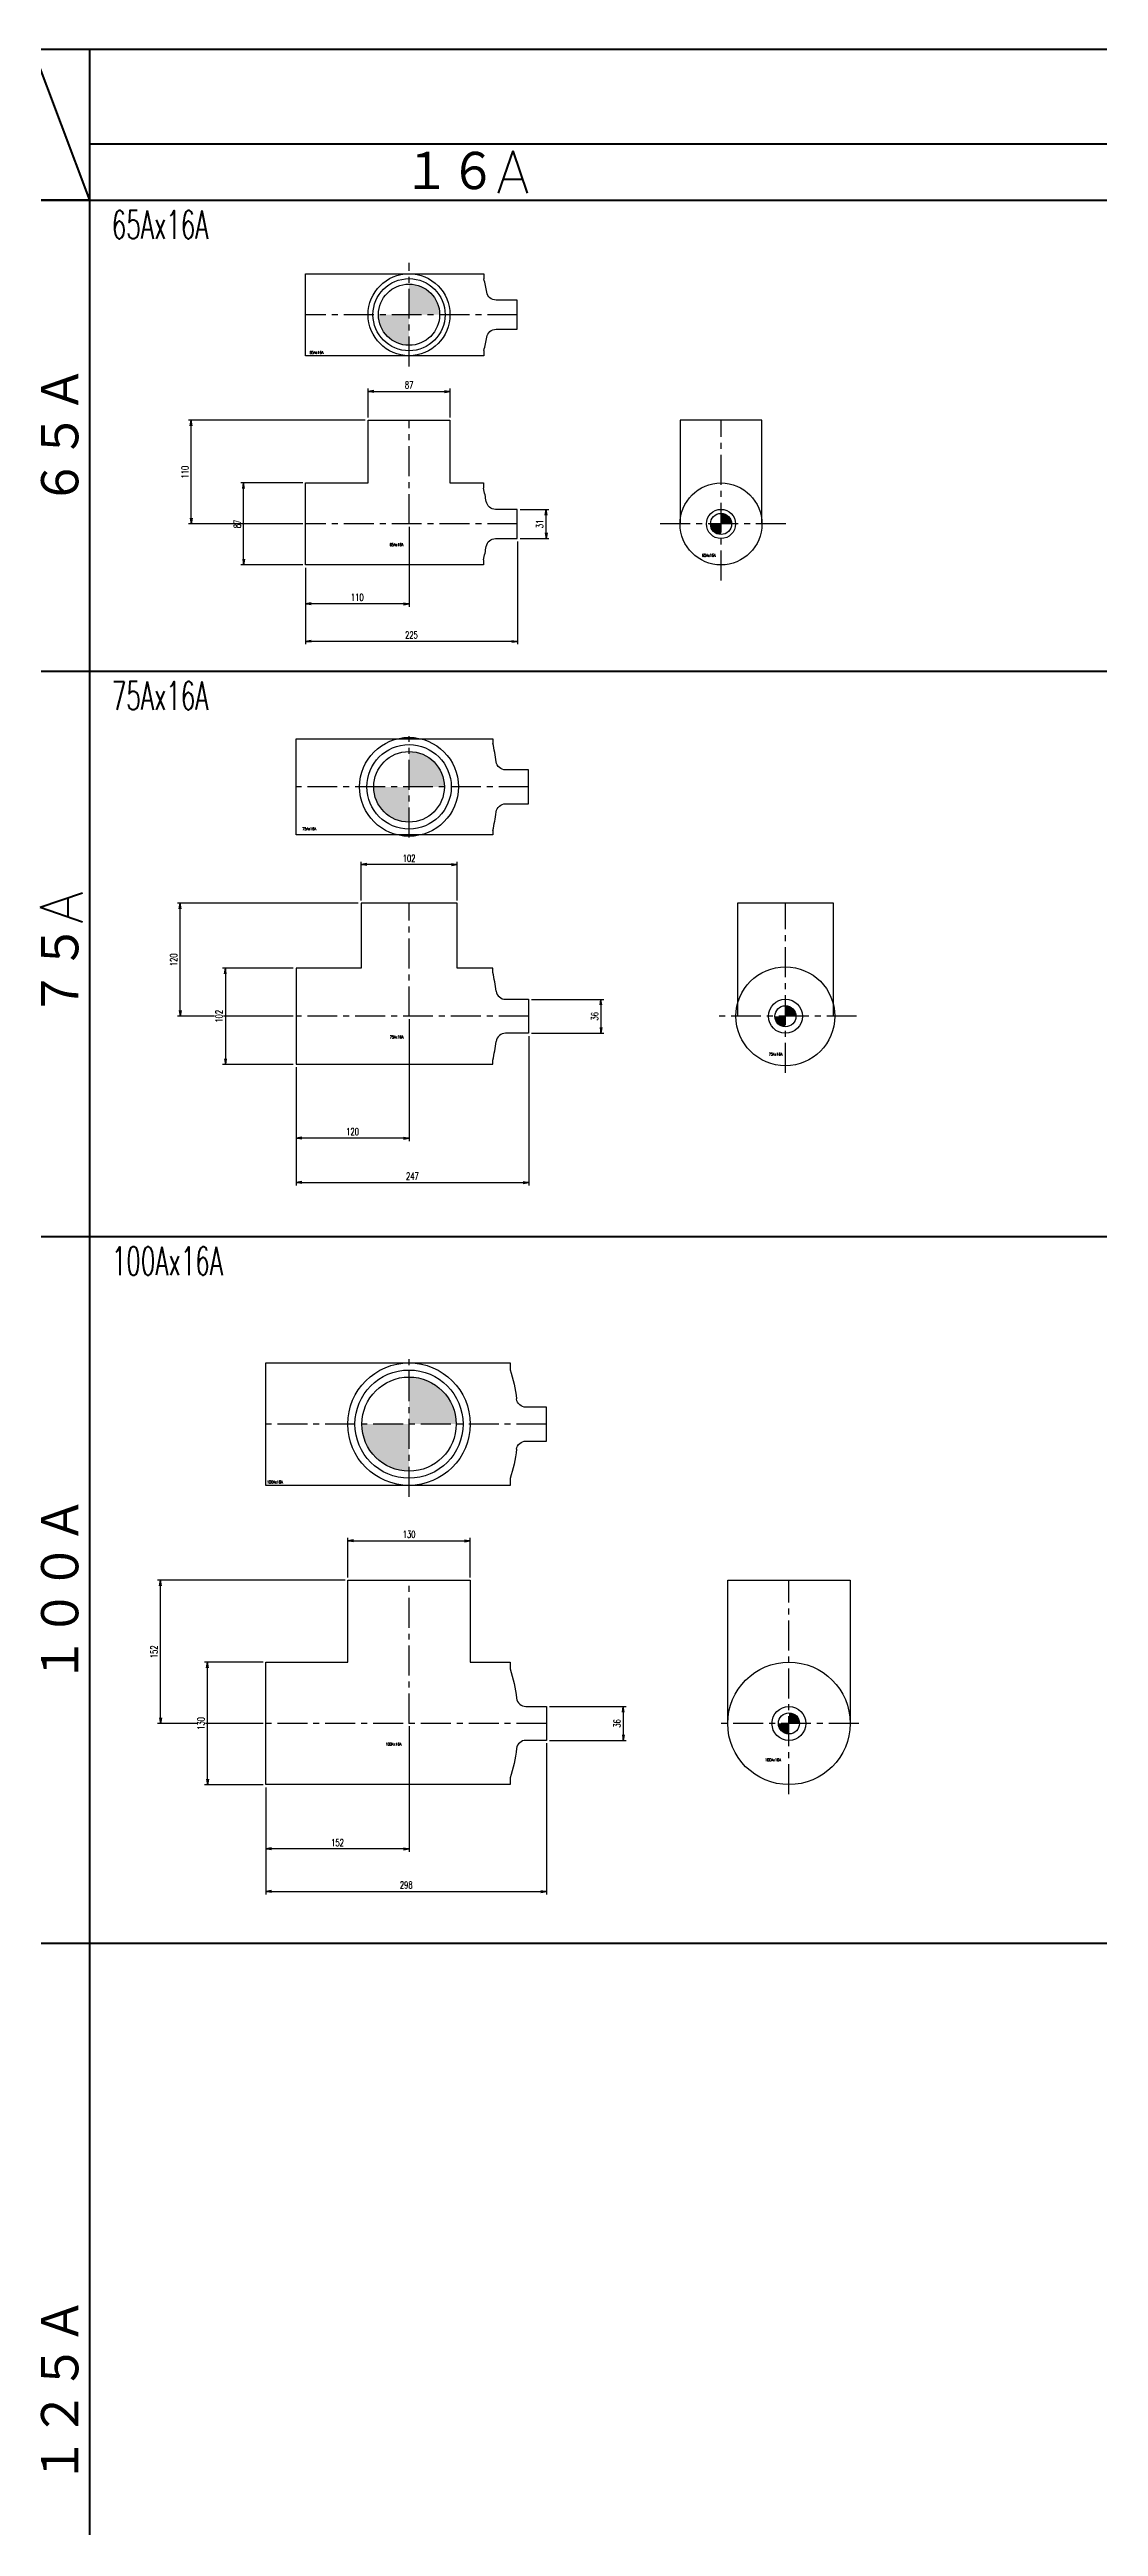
# Model space of a CAD drawing. Header units: millimetres. Extents: x 1711 to 90196, y -23291 to 8516.
# Drawn here: x 81353 to 82467, y -1022 to 1608 of the extents above; entities that cross this region are included whole.
import ezdxf
from ezdxf.enums import TextEntityAlignment as Align

# ---------------------------------------------------------------- set-up
doc = ezdxf.new("R2010")
doc.units = ezdxf.units.MM
doc.header["$PDMODE"] = 35
doc.linetypes.add('CENTER', pattern=[50.8, 31.75, -6.35, 6.35, -6.35])
doc.layers.add('line', color=153, linetype='Continuous', lineweight=50)
for name, color, linetype in [('寸法', 2, 'Continuous'), ('配管-CVP', 4, 'Continuous'), ('＃配管（PVC)', 21, 'Continuous')]:
    doc.layers.add(name, color=color, linetype=linetype)
doc.styles.add('kpk', font='romans.shx', dxfattribs={"width": 0.7, "bigfont": 'extfont2.shx'})
doc.styles.get("Standard").update_dxf_attribs({"font": 'romans.shx', "bigfont": 'extfont.shx'})
doc.dimstyles.new('KPK-3', dxfattribs={"dimscale": 3, "dimtxt": 2.5, "dimasz": 2, "dimexe": 1, "dimexo": 1, "dimgap": 1, "dimtad": 3, "dimdec": 1, "dimdsep": 46, "dimtxsty": 'kpk', "dimblk": 'OPEN', "dimcen": 2.5, "dimclrd": 2, "dimclre": 2, "dimclrt": 4, "dimadec": 1, "dimazin": 2, "dimtfac": 1, "dimtdec": 1, "dimtmove": 0, "dimatfit": 2, "dimldrblk": 'OPEN', "dimfxl": 0, "dimlwd": -1, "dimlwe": -1, "dimarcsym": 0})

# ---------------------------------------------------------------- blocks, each defined once
blk = doc.blocks.new('_Open')
at = {"color": 0, "linetype": 'ByBlock', "lineweight": -2}
for p, q in [((-1, 0.17), (0, 0)), ((-1, -0.17), (0, 0)), ((0, 0), (-1, 0))]:
    blk.add_line(p, q, dxfattribs=at)
blk = doc.blocks.new('*D1865')
at = {"layer": 'Defpoints', "color": 0, "transparency": 16777216}
for p in [(81850.3, 1088.5), (81625.3, 1060.5), (81625.3, 979.4)]:
    blk.add_point(p, dxfattribs=at)
at = {"layer": '寸法', "color": 2, "transparency": 16777216}
for p, q in [((81850.3, 1085.5), (81850.3, 976.4)), ((81625.3, 1057.5), (81625.3, 976.4)), ((81844.3, 979.4), (81631.3, 979.4))]:
    blk.add_line(p, q, dxfattribs=at)
at = {"layer": '寸法', "color": 2, "transparency": 16777216, "xscale": 6, "yscale": 6, "zscale": 6, "rotation": 180}
blk.add_blockref('_Open', (81625.3, 979.4), dxfattribs=at)
at = {"layer": '寸法', "color": 2, "transparency": 16777216, "xscale": 6, "yscale": 6, "zscale": 6}
blk.add_blockref('_Open', (81850.3, 979.4), dxfattribs=at)
at = {"layer": '寸法', "color": 4, "transparency": 16777216, "insert": (81737.8, 986.1), "char_height": 7.5, "attachment_point": 5, "style": 'kpk', "bg_fill": 3, "box_fill_scale": 1.1, "bg_fill_color": 256, "bg_fill_true_color": 13158600, "bg_fill_transparency": 0}
blk.add_mtext('225', dxfattribs=at)
blk = doc.blocks.new('*D1866')
at = {"layer": 'Defpoints', "color": 0, "transparency": 16777216}
for p in [(81735.3, 1104), (81625.3, 1060.5), (81625.3, 1019.2)]:
    blk.add_point(p, dxfattribs=at)
at = {"layer": '寸法', "color": 2, "transparency": 16777216}
for p, q in [((81735.3, 1101), (81735.3, 1016.2)), ((81625.3, 1057.5), (81625.3, 1016.2)), ((81729.3, 1019.2), (81631.3, 1019.2))]:
    blk.add_line(p, q, dxfattribs=at)
at = {"layer": '寸法', "color": 2, "transparency": 16777216, "xscale": 6, "yscale": 6, "zscale": 6, "rotation": 180}
blk.add_blockref('_Open', (81625.3, 1019.2), dxfattribs=at)
at = {"layer": '寸法', "color": 2, "transparency": 16777216, "xscale": 6, "yscale": 6, "zscale": 6}
blk.add_blockref('_Open', (81735.3, 1019.2), dxfattribs=at)
at = {"layer": '寸法', "color": 4, "transparency": 16777216, "insert": (81680.3, 1026), "char_height": 7.5, "attachment_point": 5, "style": 'kpk', "bg_fill": 3, "box_fill_scale": 1.1, "bg_fill_color": 256, "bg_fill_true_color": 13158600, "bg_fill_transparency": 0}
blk.add_mtext('110', dxfattribs=at)
blk = doc.blocks.new('*D1867')
at = {"layer": 'Defpoints', "color": 0, "transparency": 16777216}
for p in [(81559.6, 1147.5), (81625.3, 1147.5), (81625.3, 1060.5)]:
    blk.add_point(p, dxfattribs=at)
at = {"layer": '寸法', "color": 2, "transparency": 16777216}
for p, q in [((81622.3, 1147.5), (81556.6, 1147.5)), ((81559.6, 1066.5), (81559.6, 1141.5)), ((81622.3, 1060.5), (81556.6, 1060.5))]:
    blk.add_line(p, q, dxfattribs=at)
at = {"layer": '寸法', "color": 2, "transparency": 16777216, "xscale": 6, "yscale": 6, "zscale": 6}
for p, rotation in [((81559.6, 1147.5), 90), ((81559.6, 1060.5), 270)]:
    blk.add_blockref('_Open', p, dxfattribs=dict(at, rotation=rotation))
at = {"layer": '寸法', "color": 4, "transparency": 16777216, "insert": (81552.9, 1104), "char_height": 7.5, "attachment_point": 5, "rotation": 90, "style": 'kpk', "bg_fill": 3, "box_fill_scale": 1.1, "bg_fill_color": 256, "bg_fill_true_color": 13158600, "bg_fill_transparency": 0}
blk.add_mtext('87', dxfattribs=at)
blk = doc.blocks.new('*D1868')
at = {"layer": 'Defpoints', "color": 0, "transparency": 16777216}
for p in [(81850.3, 1119.5), (81850.3, 1088.5)]:
    blk.add_point(p, dxfattribs=at)
at = {"layer": '寸法', "color": 2, "transparency": 16777216}
for p, q in [((81853.3, 1119.5), (81883.8, 1119.5)), ((81880.8, 1094.5), (81880.8, 1113.5)), ((81853.3, 1088.5), (81883.8, 1088.5))]:
    blk.add_line(p, q, dxfattribs=at)
at = {"layer": '寸法', "color": 2, "transparency": 16777216, "xscale": 6, "yscale": 6, "zscale": 6}
for p, rotation in [((81880.8, 1119.5), 90), ((81880.8, 1088.5), 270)]:
    blk.add_blockref('_Open', p, dxfattribs=dict(at, rotation=rotation))
at = {"layer": '寸法', "color": 4, "transparency": 16777216, "insert": (81874, 1104), "char_height": 7.5, "attachment_point": 5, "rotation": 90, "style": 'kpk', "bg_fill": 3, "box_fill_scale": 1.1, "bg_fill_color": 256, "bg_fill_true_color": 13158600, "bg_fill_transparency": 0}
blk.add_mtext('31', dxfattribs=at)
at = {"layer": 'Defpoints', "color": 0, "transparency": 16777216}
blk.add_point((81880.8, 1119.5), dxfattribs=at)
blk = doc.blocks.new('*D1869')
at = {"layer": 'Defpoints', "color": 0, "transparency": 16777216}
for p in [(81778.8, 1244.7), (81691.8, 1214), (81778.8, 1214)]:
    blk.add_point(p, dxfattribs=at)
at = {"layer": '寸法', "color": 2, "transparency": 16777216}
for p, q in [((81691.8, 1217), (81691.8, 1247.7)), ((81697.8, 1244.7), (81772.8, 1244.7)), ((81778.8, 1217), (81778.8, 1247.7))]:
    blk.add_line(p, q, dxfattribs=at)
at = {"layer": '寸法', "color": 2, "transparency": 16777216, "xscale": 6, "yscale": 6, "zscale": 6, "rotation": 180}
blk.add_blockref('_Open', (81691.8, 1244.7), dxfattribs=at)
at = {"layer": '寸法', "color": 2, "transparency": 16777216, "xscale": 6, "yscale": 6, "zscale": 6}
blk.add_blockref('_Open', (81778.8, 1244.7), dxfattribs=at)
at = {"layer": '寸法', "color": 4, "transparency": 16777216, "insert": (81735.3, 1251.5), "char_height": 7.5, "attachment_point": 5, "style": 'kpk', "bg_fill": 3, "box_fill_scale": 1.1, "bg_fill_color": 256, "bg_fill_true_color": 13158600, "bg_fill_transparency": 0}
blk.add_mtext('87', dxfattribs=at)
blk = doc.blocks.new('*D1870')
at = {"layer": 'Defpoints', "color": 0, "transparency": 16777216}
for p in [(81503.9, 1214), (81691.8, 1214), (81625.3, 1104)]:
    blk.add_point(p, dxfattribs=at)
at = {"layer": '寸法', "color": 2, "transparency": 16777216}
for p, q in [((81688.8, 1214), (81500.9, 1214)), ((81503.9, 1110), (81503.9, 1208)), ((81622.3, 1104), (81500.9, 1104))]:
    blk.add_line(p, q, dxfattribs=at)
at = {"layer": '寸法', "color": 2, "transparency": 16777216, "xscale": 6, "yscale": 6, "zscale": 6}
for p, rotation in [((81503.9, 1214), 90), ((81503.9, 1104), 270)]:
    blk.add_blockref('_Open', p, dxfattribs=dict(at, rotation=rotation))
at = {"layer": '寸法', "color": 4, "transparency": 16777216, "insert": (81497.2, 1159), "char_height": 7.5, "attachment_point": 5, "rotation": 90, "style": 'kpk', "bg_fill": 3, "box_fill_scale": 1.1, "bg_fill_color": 256, "bg_fill_true_color": 13158600, "bg_fill_transparency": 0}
blk.add_mtext('110', dxfattribs=at)
blk = doc.blocks.new('*D1895')
at = {"layer": 'Defpoints', "color": 0, "transparency": 16777216}
for p in [(81492.2, 701.4), (81684.3, 701.4), (81615.3, 581.4)]:
    blk.add_point(p, dxfattribs=at)
at = {"layer": '寸法', "color": 2, "transparency": 16777216}
for p, q in [((81681.3, 701.4), (81489.2, 701.4)), ((81492.2, 587.4), (81492.2, 695.4)), ((81612.3, 581.4), (81489.2, 581.4))]:
    blk.add_line(p, q, dxfattribs=at)
at = {"layer": '寸法', "color": 2, "transparency": 16777216, "xscale": 6, "yscale": 6, "zscale": 6}
for p, rotation in [((81492.2, 701.4), 90), ((81492.2, 581.4), 270)]:
    blk.add_blockref('_Open', p, dxfattribs=dict(at, rotation=rotation))
at = {"layer": '寸法', "color": 4, "transparency": 16777216, "insert": (81485.4, 641.4), "char_height": 7.5, "attachment_point": 5, "rotation": 90, "style": 'kpk', "bg_fill": 3, "box_fill_scale": 1.1, "bg_fill_color": 256, "bg_fill_true_color": 13158600, "bg_fill_transparency": 0}
blk.add_mtext('120', dxfattribs=at)
blk = doc.blocks.new('*D1896')
at = {"layer": 'Defpoints', "color": 0, "transparency": 16777216}
for p in [(81615.3, 632.4), (81540.2, 530.4), (81615.3, 530.4)]:
    blk.add_point(p, dxfattribs=at)
at = {"layer": '寸法', "color": 2, "transparency": 16777216}
for p, q in [((81612.3, 632.4), (81537.2, 632.4)), ((81540.2, 626.4), (81540.2, 536.4)), ((81612.3, 530.4), (81537.2, 530.4))]:
    blk.add_line(p, q, dxfattribs=at)
at = {"layer": '寸法', "color": 2, "transparency": 16777216, "xscale": 6, "yscale": 6, "zscale": 6}
for p, rotation in [((81540.2, 632.4), 90), ((81540.2, 530.4), 270)]:
    blk.add_blockref('_Open', p, dxfattribs=dict(at, rotation=rotation))
at = {"layer": '寸法', "color": 4, "transparency": 16777216, "insert": (81533.4, 581.4), "char_height": 7.5, "attachment_point": 5, "rotation": 90, "style": 'kpk', "bg_fill": 3, "box_fill_scale": 1.1, "bg_fill_color": 256, "bg_fill_true_color": 13158600, "bg_fill_transparency": 0}
blk.add_mtext('102', dxfattribs=at)
blk = doc.blocks.new('*D1897')
at = {"layer": 'Defpoints', "color": 0, "transparency": 16777216}
for p in [(81735.3, 581.4), (81615.3, 530.4), (81615.3, 452)]:
    blk.add_point(p, dxfattribs=at)
at = {"layer": '寸法', "color": 2, "transparency": 16777216}
for p, q in [((81735.3, 578.4), (81735.3, 449)), ((81615.3, 527.4), (81615.3, 449)), ((81729.3, 452), (81621.3, 452))]:
    blk.add_line(p, q, dxfattribs=at)
at = {"layer": '寸法', "color": 2, "transparency": 16777216, "xscale": 6, "yscale": 6, "zscale": 6, "rotation": 180}
blk.add_blockref('_Open', (81615.3, 452), dxfattribs=at)
at = {"layer": '寸法', "color": 2, "transparency": 16777216, "xscale": 6, "yscale": 6, "zscale": 6}
blk.add_blockref('_Open', (81735.3, 452), dxfattribs=at)
at = {"layer": '寸法', "color": 4, "transparency": 16777216, "insert": (81675.3, 458.8), "char_height": 7.5, "attachment_point": 5, "style": 'kpk', "bg_fill": 3, "box_fill_scale": 1.1, "bg_fill_color": 256, "bg_fill_true_color": 13158600, "bg_fill_transparency": 0}
blk.add_mtext('120', dxfattribs=at)
blk = doc.blocks.new('*D1898')
at = {"layer": 'Defpoints', "color": 0, "transparency": 16777216}
for p in [(81862.3, 563.4), (81615.3, 530.4), (81862.3, 404.9)]:
    blk.add_point(p, dxfattribs=at)
at = {"layer": '寸法', "color": 2, "transparency": 16777216}
for p, q in [((81862.3, 560.4), (81862.3, 401.9)), ((81615.3, 527.4), (81615.3, 401.9)), ((81621.3, 404.9), (81856.3, 404.9))]:
    blk.add_line(p, q, dxfattribs=at)
at = {"layer": '寸法', "color": 2, "transparency": 16777216, "xscale": 6, "yscale": 6, "zscale": 6, "rotation": 180}
blk.add_blockref('_Open', (81615.3, 404.9), dxfattribs=at)
at = {"layer": '寸法', "color": 2, "transparency": 16777216, "xscale": 6, "yscale": 6, "zscale": 6}
blk.add_blockref('_Open', (81862.3, 404.9), dxfattribs=at)
at = {"layer": '寸法', "color": 4, "transparency": 16777216, "insert": (81738.8, 411.7), "char_height": 7.5, "attachment_point": 5, "style": 'kpk', "bg_fill": 3, "box_fill_scale": 1.1, "bg_fill_color": 256, "bg_fill_true_color": 13158600, "bg_fill_transparency": 0}
blk.add_mtext('247', dxfattribs=at)
blk = doc.blocks.new('*D1899')
at = {"layer": 'Defpoints', "color": 0, "transparency": 16777216}
for p in [(81862.3, 599.4), (81862.3, 563.4)]:
    blk.add_point(p, dxfattribs=at)
at = {"layer": '寸法', "color": 2, "transparency": 16777216}
for p, q in [((81865.3, 599.4), (81942.1, 599.4)), ((81939.1, 593.4), (81939.1, 569.4)), ((81865.3, 563.4), (81942.1, 563.4))]:
    blk.add_line(p, q, dxfattribs=at)
at = {"layer": '寸法', "color": 2, "transparency": 16777216, "xscale": 6, "yscale": 6, "zscale": 6}
for p, rotation in [((81939.1, 599.4), 90), ((81939.1, 563.4), 270)]:
    blk.add_blockref('_Open', p, dxfattribs=dict(at, rotation=rotation))
at = {"layer": '寸法', "color": 4, "transparency": 16777216, "insert": (81932.4, 581.4), "char_height": 7.5, "attachment_point": 5, "rotation": 90, "style": 'kpk', "bg_fill": 3, "box_fill_scale": 1.1, "bg_fill_color": 256, "bg_fill_true_color": 13158600, "bg_fill_transparency": 0}
blk.add_mtext('36', dxfattribs=at)
at = {"layer": 'Defpoints', "color": 0, "transparency": 16777216}
blk.add_point((81939.1, 563.4), dxfattribs=at)
blk = doc.blocks.new('*D1900')
at = {"layer": 'Defpoints', "color": 0, "transparency": 16777216}
for p in [(81684.3, 742.4), (81684.3, 701.4), (81786.3, 701.4)]:
    blk.add_point(p, dxfattribs=at)
at = {"layer": '寸法', "color": 2, "transparency": 16777216}
for p, q in [((81684.3, 704.4), (81684.3, 745.4)), ((81780.3, 742.4), (81690.3, 742.4)), ((81786.3, 704.4), (81786.3, 745.4))]:
    blk.add_line(p, q, dxfattribs=at)
at = {"layer": '寸法', "color": 2, "transparency": 16777216, "xscale": 6, "yscale": 6, "zscale": 6, "rotation": 180}
blk.add_blockref('_Open', (81684.3, 742.4), dxfattribs=at)
at = {"layer": '寸法', "color": 2, "transparency": 16777216, "xscale": 6, "yscale": 6, "zscale": 6}
blk.add_blockref('_Open', (81786.3, 742.4), dxfattribs=at)
at = {"layer": '寸法', "color": 4, "transparency": 16777216, "insert": (81735.3, 749.2), "char_height": 7.5, "attachment_point": 5, "style": 'kpk', "bg_fill": 3, "box_fill_scale": 1.1, "bg_fill_color": 256, "bg_fill_true_color": 13158600, "bg_fill_transparency": 0}
blk.add_mtext('102', dxfattribs=at)
blk = doc.blocks.new('*D1972')
at = {"layer": 'Defpoints', "color": 0, "transparency": 16777216}
for p in [(81471.2, -17.2), (81670.3, -17.2), (81583.3, -169.2)]:
    blk.add_point(p, dxfattribs=at)
at = {"layer": '寸法', "color": 2, "transparency": 16777216}
for p, q in [((81667.3, -17.2), (81468.2, -17.2)), ((81471.2, -163.2), (81471.2, -23.2)), ((81580.3, -169.2), (81468.2, -169.2))]:
    blk.add_line(p, q, dxfattribs=at)
at = {"layer": '寸法', "color": 2, "transparency": 16777216, "xscale": 6, "yscale": 6, "zscale": 6}
for p, rotation in [((81471.2, -17.2), 90), ((81471.2, -169.2), 270)]:
    blk.add_blockref('_Open', p, dxfattribs=dict(at, rotation=rotation))
at = {"layer": '寸法', "color": 4, "transparency": 16777216, "insert": (81464.5, -93.2), "char_height": 7.5, "attachment_point": 5, "rotation": 90, "style": 'kpk', "bg_fill": 3, "box_fill_scale": 1.1, "bg_fill_color": 256, "bg_fill_true_color": 13158600, "bg_fill_transparency": 0}
blk.add_mtext('152', dxfattribs=at)
blk = doc.blocks.new('*D1973')
at = {"layer": 'Defpoints', "color": 0, "transparency": 16777216}
for p in [(81521.2, -104.2), (81583.3, -104.2), (81583.3, -234.2)]:
    blk.add_point(p, dxfattribs=at)
at = {"layer": '寸法', "color": 2, "transparency": 16777216}
for p, q in [((81580.3, -104.2), (81518.2, -104.2)), ((81521.2, -228.2), (81521.2, -110.2)), ((81580.3, -234.2), (81518.2, -234.2))]:
    blk.add_line(p, q, dxfattribs=at)
at = {"layer": '寸法', "color": 2, "transparency": 16777216, "xscale": 6, "yscale": 6, "zscale": 6}
for p, rotation in [((81521.2, -104.2), 90), ((81521.2, -234.2), 270)]:
    blk.add_blockref('_Open', p, dxfattribs=dict(at, rotation=rotation))
at = {"layer": '寸法', "color": 4, "transparency": 16777216, "insert": (81514.4, -169.2), "char_height": 7.5, "attachment_point": 5, "rotation": 90, "style": 'kpk', "bg_fill": 3, "box_fill_scale": 1.1, "bg_fill_color": 256, "bg_fill_true_color": 13158600, "bg_fill_transparency": 0}
blk.add_mtext('130', dxfattribs=at)
blk = doc.blocks.new('*D1974')
at = {"layer": 'Defpoints', "color": 0, "transparency": 16777216}
for p in [(81735.3, -169.2), (81583.3, -234.2), (81583.3, -302.4)]:
    blk.add_point(p, dxfattribs=at)
at = {"layer": '寸法', "color": 2, "transparency": 16777216}
for p, q in [((81735.3, -172.2), (81735.3, -305.4)), ((81583.3, -237.2), (81583.3, -305.4)), ((81729.3, -302.4), (81589.3, -302.4))]:
    blk.add_line(p, q, dxfattribs=at)
at = {"layer": '寸法', "color": 2, "transparency": 16777216, "xscale": 6, "yscale": 6, "zscale": 6, "rotation": 180}
blk.add_blockref('_Open', (81583.3, -302.4), dxfattribs=at)
at = {"layer": '寸法', "color": 2, "transparency": 16777216, "xscale": 6, "yscale": 6, "zscale": 6}
blk.add_blockref('_Open', (81735.3, -302.4), dxfattribs=at)
at = {"layer": '寸法', "color": 4, "transparency": 16777216, "insert": (81659.3, -295.7), "char_height": 7.5, "attachment_point": 5, "style": 'kpk', "bg_fill": 3, "box_fill_scale": 1.1, "bg_fill_color": 256, "bg_fill_true_color": 13158600, "bg_fill_transparency": 0}
blk.add_mtext('152', dxfattribs=at)
blk = doc.blocks.new('*D1975')
at = {"layer": 'Defpoints', "color": 0, "transparency": 16777216}
for p in [(81881.3, -187.2), (81583.3, -234.2), (81881.3, -347.6)]:
    blk.add_point(p, dxfattribs=at)
at = {"layer": '寸法', "color": 2, "transparency": 16777216}
for p, q in [((81881.3, -190.2), (81881.3, -350.6)), ((81583.3, -237.2), (81583.3, -350.6)), ((81589.3, -347.6), (81875.3, -347.6))]:
    blk.add_line(p, q, dxfattribs=at)
at = {"layer": '寸法', "color": 2, "transparency": 16777216, "xscale": 6, "yscale": 6, "zscale": 6, "rotation": 180}
blk.add_blockref('_Open', (81583.3, -347.6), dxfattribs=at)
at = {"layer": '寸法', "color": 2, "transparency": 16777216, "xscale": 6, "yscale": 6, "zscale": 6}
blk.add_blockref('_Open', (81881.3, -347.6), dxfattribs=at)
at = {"layer": '寸法', "color": 4, "transparency": 16777216, "insert": (81732.3, -340.8), "char_height": 7.5, "attachment_point": 5, "style": 'kpk', "bg_fill": 3, "box_fill_scale": 1.1, "bg_fill_color": 256, "bg_fill_true_color": 13158600, "bg_fill_transparency": 0}
blk.add_mtext('298', dxfattribs=at)
blk = doc.blocks.new('*D1976')
at = {"layer": 'Defpoints', "color": 0, "transparency": 16777216}
for p in [(81881.3, -151.2), (81881.3, -187.2)]:
    blk.add_point(p, dxfattribs=at)
at = {"layer": '寸法', "color": 2, "transparency": 16777216}
for p, q in [((81884.3, -151.2), (81965.8, -151.2)), ((81962.8, -157.2), (81962.8, -181.2)), ((81884.3, -187.2), (81965.8, -187.2))]:
    blk.add_line(p, q, dxfattribs=at)
at = {"layer": '寸法', "color": 2, "transparency": 16777216, "xscale": 6, "yscale": 6, "zscale": 6}
for p, rotation in [((81962.8, -151.2), 90), ((81962.8, -187.2), 270)]:
    blk.add_blockref('_Open', p, dxfattribs=dict(at, rotation=rotation))
at = {"layer": '寸法', "color": 4, "transparency": 16777216, "insert": (81956, -169.2), "char_height": 7.5, "attachment_point": 5, "rotation": 90, "style": 'kpk', "bg_fill": 3, "box_fill_scale": 1.1, "bg_fill_color": 256, "bg_fill_true_color": 13158600, "bg_fill_transparency": 0}
blk.add_mtext('36', dxfattribs=at)
at = {"layer": 'Defpoints', "color": 0, "transparency": 16777216}
blk.add_point((81962.8, -187.2), dxfattribs=at)
blk = doc.blocks.new('*D1977')
at = {"layer": 'Defpoints', "color": 0, "transparency": 16777216}
for p in [(81800.3, 24.7), (81670.3, -17.2), (81800.3, -17.2)]:
    blk.add_point(p, dxfattribs=at)
at = {"layer": '寸法', "color": 2, "transparency": 16777216}
for p, q in [((81670.3, -14.2), (81670.3, 27.7)), ((81800.3, -14.2), (81800.3, 27.7)), ((81676.3, 24.7), (81794.3, 24.7))]:
    blk.add_line(p, q, dxfattribs=at)
at = {"layer": '寸法', "color": 2, "transparency": 16777216, "xscale": 6, "yscale": 6, "zscale": 6, "rotation": 180}
blk.add_blockref('_Open', (81670.3, 24.7), dxfattribs=at)
at = {"layer": '寸法', "color": 2, "transparency": 16777216, "xscale": 6, "yscale": 6, "zscale": 6}
blk.add_blockref('_Open', (81800.3, 24.7), dxfattribs=at)
at = {"layer": '寸法', "color": 4, "transparency": 16777216, "insert": (81735.3, 31.4), "char_height": 7.5, "attachment_point": 5, "style": 'kpk', "bg_fill": 3, "box_fill_scale": 1.1, "bg_fill_color": 256, "bg_fill_true_color": 13158600, "bg_fill_transparency": 0}
blk.add_mtext('130', dxfattribs=at)
blk = doc.blocks.new('A$C8e9c73af')
at = {"layer": 'line'}
blk.add_line((8920, 0), (8920, -5360), dxfattribs=at)
for points in [[(15520, -5360), (16620, -5360), (17720, -5360), (17720, 0), (8860, 0), (8860, -5360), (7760, -5360), (6660, -5360)], [(10020, -5360), (8920, -5360), (8860, -5360), (8860, 0), (8920, -160), (8860, -160), (8920, -160), (10020, -160), (11120, -160), (12220, -160), (13320, -160), (14420, -160), (15520, -160), (16620, -160), (17720, -160)], [(8920, -100), (10020, -100), (11120, -100)], [(0, -660), (60, -660), (1160, -660), (2260, -660), (3360, -660), (4460, -660), (5560, -660), (6660, -660), (7760, -660), (8860, -660), (8920, -660), (10020, -660), (11120, -660), (12220, -660), (13320, -660), (14420, -660), (15520, -660), (16620, -660), (17720, -660)], [(0, -1260), (60, -1260), (1160, -1260), (2260, -1260), (3360, -1260), (4460, -1260), (5560, -1260), (6660, -1260), (7760, -1260), (8860, -1260), (8920, -1260), (10020, -1260), (11120, -1260), (12220, -1260), (13320, -1260), (14420, -1260), (15520, -1260), (16620, -1260), (17720, -1260)], [(0, -2010), (60, -2010), (1160, -2010), (2260, -2010), (3360, -2010), (4460, -2010), (5560, -2010), (6660, -2010), (7760, -2010), (8860, -2010), (8920, -2010), (10020, -2010), (11120, -2010), (12220, -2010), (13320, -2010), (14420, -2010), (15520, -2010), (16620, -2010), (17720, -2010)]]:
    blk.add_lwpolyline(points, dxfattribs=at)
for s, insert, char_height, attachment_point in [('１６A', (9320, -130), 45, 5), ('{\\W0.6;65Ax16A}', (8943.6, -185.9), 30, 4), ('{\\W0.6;75Ax16A}', (8943.6, -685.9), 30, 4), ('{\\W0.6;100Ax16A}', (8943.6, -1285.9), 30, 4)]:
    blk.add_mtext(s, dxfattribs=dict(at, insert=insert, char_height=char_height, attachment_point=attachment_point))
at = {"layer": 'line', "char_height": 45, "attachment_point": 5, "rotation": 90}
for s, insert in [('６５Ａ', (8890, -410)), ('７５A', (8890, -960)), ('１００Ａ', (8890, -1635)), ('１２５Ａ', (8890, -2485))]:
    blk.add_mtext(s, dxfattribs=dict(at, insert=insert))
blk = doc.blocks.new('65Ax16A-TS_BT『L型』-上面')
at = {"layer": '＃配管（PVC)', "linetype": 'ByBlock'}
h = blk.add_hatch(color=252, dxfattribs=at)
h.dxf.hatch_style = 1
h.paths.add_polyline_path([(32.5, 0, 0.414214), (0, 32.5), (0, 0)])
h.paths.add_polyline_path([(0, -32.5), (0, 0), (-32.5, 0, 0.414214)])
at = {"layer": '＃配管（PVC)', "color": 2, "linetype": 'CENTER'}
for p, q in [((0, -55), (0, 55)), ((115, 0), (-110, 0))]:
    blk.add_line(p, q, dxfattribs=at)
at = {"layer": '＃配管（PVC)', "color": 0, "linetype": 'ByBlock'}
blk.add_lwpolyline([(79.5, -38), (79.5, -43.5), (-110, -43.5), (-110, 43.5), (79.5, 43.5), (79.5, 38)], dxfattribs=at)
blk.add_lwpolyline([(79.5, -38.1, 0.024194), (82.5, -23.9, -0.368074), (92.4, -15.5), (115, -15.5), (115, 15.5), (92.4, 15.5, -0.368074), (82.5, 23.9, 0.024194), (79.5, 38.1)], format="xyb", dxfattribs=at)
for radius in [43.5, 38.3, 32.5]:
    blk.add_circle((0, 0), radius, dxfattribs=at)
at = {"layer": '＃配管（PVC)', "color": 6, "style": 'kpk', "width": 0.7}
blk.add_text('65Ax16A', height=3, dxfattribs=at).set_placement((-98.2, -38.6), align=Align.TOP_CENTER)
blk = doc.blocks.new('65Ax16A-TS_BT『L型』-正面')
at = {"layer": '＃配管（PVC)', "color": 2, "linetype": 'CENTER'}
for p, q in [((0, 0), (0, 110)), ((115, 0), (-110, 0))]:
    blk.add_line(p, q, dxfattribs=at)
at = {"layer": '＃配管（PVC)', "color": 0, "linetype": 'ByBlock'}
blk.add_lwpolyline([(79, -38), (79, -43.5), (-110, -43.5), (-110, 43.5), (-43.5, 43.5), (-43.5, 110), (43.5, 110), (43.5, 43.5), (79, 43.5), (79, 38)], dxfattribs=at)
blk.add_lwpolyline([(79, -38.1, 0.024194), (82, -23.9, -0.368074), (91.9, -15.5), (115, -15.5), (115, 15.5), (91.9, 15.5, -0.368074), (82, 23.9, 0.024194), (79, 38.1)], format="xyb", dxfattribs=at)
at = {"layer": '＃配管（PVC)', "color": 6, "style": 'kpk', "width": 0.7}
blk.add_text('65Ax16A', height=3, dxfattribs=at).set_placement((-13.3, -20.5), align=Align.TOP_CENTER)
blk = doc.blocks.new('65Ax16A-TS_BT『L型』-側面')
at = {"layer": '＃配管（PVC)', "linetype": 'ByBlock'}
h = blk.add_hatch(color=252, dxfattribs=at)
h.dxf.hatch_style = 1
h.paths.add_polyline_path([(0, 0), (11.2, 0, 0.414214), (0, 11.2)])
h.paths.add_polyline_path([(0, -11.2), (0, 0), (-11.2, 0, 0.414214)])
at = {"layer": '＃配管（PVC)', "color": 2, "linetype": 'CENTER'}
for p, q in [((0, -60), (0, 110)), ((68.9, 0), (-68.9, 0))]:
    blk.add_line(p, q, dxfattribs=at)
at = {"layer": '＃配管（PVC)', "color": 0, "linetype": 'ByBlock'}
blk.add_lwpolyline([(43.5, 0), (43.5, 110), (-43.5, 110), (-43.5, 0)], dxfattribs=at)
for radius in [43.5, 15.5, 11.2]:
    blk.add_circle((0, 0), radius, dxfattribs=at)
at = {"layer": '＃配管（PVC)', "color": 6, "style": 'kpk', "width": 0.7}
blk.add_text('65Ax16A', height=3, dxfattribs=at).set_placement((-12.9, -31.8), align=Align.TOP_CENTER)
blk = doc.blocks.new('75Ax16A-TS_BT『L型』-上面')
at = {"layer": '＃配管（PVC)', "linetype": 'ByBlock'}
h = blk.add_hatch(color=252, dxfattribs=at)
h.dxf.hatch_style = 1
h.paths.add_polyline_path([(37.5, 0, 0.414214), (0, 37.5), (0, 0)])
h.paths.add_polyline_path([(0, 0), (-37.5, 0, 0.414214), (0, -37.5)])
at = {"layer": '＃配管（PVC)', "color": 2, "linetype": 'CENTER'}
for p, q in [((0, -53.8), (0, 53.8)), ((127, 0), (-120, 0))]:
    blk.add_line(p, q, dxfattribs=at)
at = {"layer": '＃配管（PVC)', "color": 0, "linetype": 'ByBlock'}
blk.add_lwpolyline([(89, -46.4), (89, -51), (-120, -51), (-120, 51), (89, 51), (89, 46.4)], dxfattribs=at)
blk.add_lwpolyline([(92.6, -26.7, -0.375325), (102.5, -18), (127, -18), (127, 18), (102.5, 18, -0.375325), (92.6, 26.7)], format="xyb", dxfattribs=at)
for radius in [52.5, 44.8, 37.5]:
    blk.add_circle((0, 0), radius, dxfattribs=at)
for centre, start, end in [((-124.5, -2.7), 7.7106, 12.9598), ((-124.5, 2.7), 347.0402, 352.2894)]:
    blk.add_arc(centre, 219.1, start, end, dxfattribs=at)
at = {"layer": '＃配管（PVC)', "color": 6, "style": 'kpk', "width": 0.7}
blk.add_text('75Ax16A', height=3, dxfattribs=at).set_placement((-106, -43), align=Align.TOP_CENTER)
blk = doc.blocks.new('75Ax16A-TS_BT『L型』-正面')
at = {"layer": '＃配管（PVC)', "color": 2, "linetype": 'CENTER'}
for p, q in [((0, 0), (0, 120)), ((127, 0), (-120, 0))]:
    blk.add_line(p, q, dxfattribs=at)
at = {"layer": '＃配管（PVC)', "color": 0, "linetype": 'ByBlock'}
blk.add_lwpolyline([(89, 46.4), (89, 51), (51, 51), (51, 120), (-51, 120), (-51, 51), (-120, 51), (-120, -51), (89, -51), (89, -46.4)], dxfattribs=at)
blk.add_lwpolyline([(92.6, 26.7, 0.375325), (102.5, 18), (127, 18), (127, -18), (102.5, -18, 0.375325), (92.6, -26.7)], format="xyb", dxfattribs=at)
for centre, start, end in [((-124.5, -2.7), 7.7106, 12.9598), ((-124.5, 2.7), 347.0402, 352.2894)]:
    blk.add_arc(centre, 219.1, start, end, dxfattribs=at)
at = {"layer": '＃配管（PVC)', "color": 6, "style": 'kpk', "width": 0.7}
blk.add_text('75Ax16A', height=3, dxfattribs=at).set_placement((-13.1, -20.5), align=Align.TOP_CENTER)
blk = doc.blocks.new('75Ax16A-TS_BT『L型』-側面')
at = {"layer": '＃配管（PVC)', "linetype": 'ByBlock'}
h = blk.add_hatch(color=252, dxfattribs=at)
h.dxf.hatch_style = 1
h.paths.add_polyline_path([(11.2, 0, 0.414214), (0, 11.2), (0, 0)])
h.paths.add_polyline_path([(0, -11.2), (0, 0), (-11.2, 0, 0.414214)])
at = {"layer": '＃配管（PVC)', "color": 2, "linetype": 'CENTER'}
for p, q in [((0, -60), (0, 120)), ((75.6, 0), (-74.1, 0))]:
    blk.add_line(p, q, dxfattribs=at)
at = {"layer": '＃配管（PVC)', "color": 0, "linetype": 'ByBlock'}
blk.add_lwpolyline([(51, 0), (51, 120), (-51, 120), (-51, 0)], dxfattribs=at)
for radius in [52.5, 18, 11.2]:
    blk.add_circle((0, 0), radius, dxfattribs=at)
at = {"layer": '＃配管（PVC)', "color": 6, "style": 'kpk', "width": 0.7}
blk.add_text('75Ax16A', height=3, dxfattribs=at).set_placement((-10.4, -38.8), align=Align.TOP_CENTER)
blk = doc.blocks.new('100Ax16A-TS_BT『L型』-上面')
at = {"layer": '＃配管（PVC)', "linetype": 'ByBlock'}
h = blk.add_hatch(color=252, dxfattribs=at)
h.dxf.hatch_style = 1
h.paths.add_polyline_path([(0, 0), (50, 0, 0.414214), (0, 50)])
h.paths.add_polyline_path([(0, -50), (0, 0), (-50, 0, 0.414214)])
at = {"layer": '＃配管（PVC)', "color": 2, "linetype": 'CENTER'}
for p, q in [((0, -77.1), (0, 75.1)), ((146, 0), (-152, 0))]:
    blk.add_line(p, q, dxfattribs=at)
at = {"layer": '＃配管（PVC)', "color": 0, "linetype": 'ByBlock'}
for points in [[(114.2, -26.7, -0.039937), (107.5, -57.8), (107.5, -65), (-152, -65), (-152, 65), (107.5, 65), (107.5, 57.8, -0.039937), (114.2, 26.7)], [(114.2, -26.7, -0.375725), (124.2, -18), (146, -18), (146, 18), (124.2, 18, -0.375725), (114.2, 26.7)]]:
    blk.add_lwpolyline(points, format="xyb", dxfattribs=at)
for radius in [65, 57.4, 50]:
    blk.add_circle((0, 0), radius, dxfattribs=at)
at = {"layer": '＃配管（PVC)', "color": 6, "style": 'kpk', "width": 0.7}
blk.add_text('100Ax16A', height=3, dxfattribs=at).set_placement((-142.5, -60), align=Align.TOP_CENTER)
blk = doc.blocks.new('100Ax16A-TS_BT『L型』-正面')
at = {"layer": '＃配管（PVC)', "color": 2, "linetype": 'CENTER'}
for p, q in [((0, 0), (0, 152)), ((146, 0), (-152, 0))]:
    blk.add_line(p, q, dxfattribs=at)
at = {"layer": '＃配管（PVC)', "color": 0, "linetype": 'ByBlock'}
for points in [[(114.2, -26.7, -0.039937), (107.5, -57.9), (107.5, -65), (-152, -65), (-152, 65), (-65, 65), (-65, 152), (65, 152), (65, 65), (107.5, 65), (107.5, 57.8, -0.039937), (114.2, 26.7)], [(114.2, 26.7, 0.375725), (124.2, 18), (146, 18), (146, -18), (124.2, -18, 0.375725), (114.2, -26.7)]]:
    blk.add_lwpolyline(points, format="xyb", dxfattribs=at)
at = {"layer": '＃配管（PVC)', "color": 6, "style": 'kpk', "width": 0.7}
blk.add_text('100Ax16A', height=3, dxfattribs=at).set_placement((-16.4, -20.5), align=Align.TOP_CENTER)
blk = doc.blocks.new('100Ax16A-TS_BT『L型』-側面')
at = {"layer": '＃配管（PVC)', "linetype": 'ByBlock'}
h = blk.add_hatch(color=252, dxfattribs=at)
h.dxf.hatch_style = 1
h.paths.add_polyline_path([(0, 0), (11.2, 0, 0.414214), (0, 11.2)])
h.paths.add_polyline_path([(-11.2, 0, 0.414214), (0, -11.2), (0, 0)])
at = {"layer": '＃配管（PVC)', "color": 2, "linetype": 'CENTER'}
for p, q in [((0, -75), (0, 152)), ((74.2, 0), (-74.2, 0))]:
    blk.add_line(p, q, dxfattribs=at)
at = {"layer": '＃配管（PVC)', "color": 0, "linetype": 'ByBlock'}
blk.add_lwpolyline([(-65, 0), (-65, 152), (65, 152), (65, 0)], dxfattribs=at)
for radius in [65, 18, 11.2]:
    blk.add_circle((0, 0), radius, dxfattribs=at)
at = {"layer": '＃配管（PVC)', "color": 6, "style": 'kpk', "width": 0.7}
blk.add_text('100Ax16A', height=3, dxfattribs=at).set_placement((-16.9, -37.2), align=Align.TOP_CENTER)

msp = doc.modelspace()

# ---------------------------------------------------------------- block references
at = {"layer": '配管-CVP', "linetype": 'ByBlock'}
for name, p in [('65Ax16A-TS_BT『L型』-上面', (81735.2529, 1326.1235)), ('65Ax16A-TS_BT『L型』-側面', (82066.5544, 1103.9897)), ('75Ax16A-TS_BT『L型』-上面', (81735.2529, 824.9524)), ('75Ax16A-TS_BT『L型』-側面', (82134.9613, 581.4206)), ('100Ax16A-TS_BT『L型』-上面', (81735.2529, 148.5091)), ('100Ax16A-TS_BT『L型』-側面', (82138.7037, -169.1714))]:
    msp.add_blockref(name, p, dxfattribs=at)

# ---------------------------------------------------------------- dimensions: what is measured, and where the dimension line sits
at = {"layer": '寸法'}
for base, p1, p2, picture, middle in [((81778.7529, 1244.745), (81691.7529, 1213.9897), (81778.7529, 1213.9897), '*D1869', (81735.2529, 1251.495)), ((81625.2529, 979.3559), (81850.2529, 1088.4897), (81625.2529, 1060.4897), '*D1865', (81737.7529, 986.1059))]:
    dim = msp.add_linear_dim(base=base, p1=p1, p2=p2, dimstyle='KPK-3', dxfattribs=at)
    dim.commit()
    dim.dimension.update_dxf_attribs({"geometry": picture, "text_midpoint": middle})
for base, p1, p2, picture, middle in [((81492.1791, 701.4206), (81615.2529, 581.4206), (81684.2529, 701.4206), '*D1895', (81485.4291, 641.4206)), ((81471.2394, -17.1714), (81583.2529, -169.1714), (81670.2529, -17.1714), '*D1972', (81464.4894, -93.1714))]:
    dim = msp.add_linear_dim(base=base, p1=p1, p2=p2, angle=90, dimstyle='KPK-3', dxfattribs=at)
    dim.commit()
    dim.dimension.update_dxf_attribs({"geometry": picture, "text_midpoint": middle})

# ---------------------------------------------------------------- next in the draw order: dimensions: what is measured, and where the dimension line sits
for base, p1, p2, picture, middle in [((81880.7664, 1119.4897), (81850.2529, 1088.4897), (81850.2529, 1119.4897), '*D1868', (81874.0164, 1103.9897)), ((81540.1625, 530.4206), (81615.2529, 632.4206), (81615.2529, 530.4206), '*D1896', (81533.4125, 581.4206)), ((81521.1875, -104.1714), (81583.2529, -234.1714), (81583.2529, -104.1714), '*D1973', (81514.4375, -169.1714))]:
    dim = msp.add_linear_dim(base=base, p1=p1, p2=p2, angle=90, dimstyle='KPK-3', dxfattribs=at)
    dim.commit()
    dim.dimension.update_dxf_attribs({"geometry": picture, "text_midpoint": middle})
for base, p1, p2, picture, middle in [((81625.2529, 1019.2201), (81735.2529, 1103.9897), (81625.2529, 1060.4897), '*D1866', (81680.2529, 1025.9701)), ((81684.2529, 742.4284), (81786.2529, 701.4206), (81684.2529, 701.4206), '*D1900', (81735.2529, 749.1784)), ((81800.2529, 24.6643), (81670.2529, -17.1714), (81800.2529, -17.1714), '*D1977', (81735.2529, 31.4143))]:
    dim = msp.add_linear_dim(base=base, p1=p1, p2=p2, dimstyle='KPK-3', dxfattribs=at)
    dim.commit()
    dim.dimension.update_dxf_attribs({"geometry": picture, "text_midpoint": middle})

# ---------------------------------------------------------------- next in the draw order: dimensions: what is measured, and where the dimension line sits
dim = msp.add_linear_dim(base=(81559.6138, 1147.4897), p1=(81625.2529, 1060.4897), p2=(81625.2529, 1147.4897), angle=90, dimstyle='KPK-3', dxfattribs=at)
dim.commit()
dim.dimension.update_dxf_attribs({"geometry": '*D1867', "text_midpoint": (81552.8638, 1103.9897)})
for base, p1, p2, picture, middle in [((81615.2529, 452.0275), (81735.2529, 581.4206), (81615.2529, 530.4206), '*D1897', (81675.2529, 458.7775)), ((81583.2529, -302.4113), (81735.2529, -169.1714), (81583.2529, -234.1714), '*D1974', (81659.2529, -295.6613))]:
    dim = msp.add_linear_dim(base=base, p1=p1, p2=p2, dimstyle='KPK-3', dxfattribs=at)
    dim.commit()
    dim.dimension.update_dxf_attribs({"geometry": picture, "text_midpoint": middle})

# ---------------------------------------------------------------- next in the draw order: dimensions: what is measured, and where the dimension line sits
dim = msp.add_linear_dim(base=(81503.9244, 1213.9897), p1=(81625.2529, 1103.9897), p2=(81691.7529, 1213.9897), angle=90, dimstyle='KPK-3', dxfattribs=at)
dim.commit()
dim.dimension.update_dxf_attribs({"geometry": '*D1870', "text_midpoint": (81497.1744, 1158.9897)})
for base, p1, p2, picture, middle in [((81862.2529, 404.9273), (81615.2529, 530.4206), (81862.2529, 563.4206), '*D1898', (81738.7529, 411.6773)), ((81881.2529, -347.5707), (81583.2529, -234.1714), (81881.2529, -187.1714), '*D1975', (81732.2529, -340.8207))]:
    dim = msp.add_linear_dim(base=base, p1=p1, p2=p2, dimstyle='KPK-3', dxfattribs=at)
    dim.commit()
    dim.dimension.update_dxf_attribs({"geometry": picture, "text_midpoint": middle})

# ---------------------------------------------------------------- next in the draw order: block references
at = {"layer": '配管-CVP', "linetype": 'ByBlock'}
msp.add_blockref('65Ax16A-TS_BT『L型』-正面', (81735.2529, 1103.9897), dxfattribs=at)

# ---------------------------------------------------------------- next in the draw order: dimensions: what is measured, and where the dimension line sits
at = {"layer": '寸法'}
for base, p1, p2, picture, middle in [((81939.1369, 563.4206), (81862.2529, 599.4206), (81862.2529, 563.4206), '*D1899', (81932.3869, 581.4206)), ((81962.7842, -187.1714), (81881.2529, -151.1714), (81881.2529, -187.1714), '*D1976', (81956.0342, -169.1714))]:
    dim = msp.add_linear_dim(base=base, p1=p1, p2=p2, angle=90, dimstyle='KPK-3', dxfattribs=at)
    dim.commit()
    dim.dimension.update_dxf_attribs({"geometry": picture, "text_midpoint": middle})

# ---------------------------------------------------------------- next in the draw order: block references
at = {"layer": 'line'}
msp.add_blockref('A$C8e9c73af', (72475.9035, 1607.5677), dxfattribs=at)
at = {"layer": '配管-CVP', "linetype": 'ByBlock'}
for name, p in [('75Ax16A-TS_BT『L型』-正面', (81735.2529, 581.4206)), ('100Ax16A-TS_BT『L型』-正面', (81735.2529, -169.1714))]:
    msp.add_blockref(name, p, dxfattribs=at)

doc.saveas('drawing.dxf')
